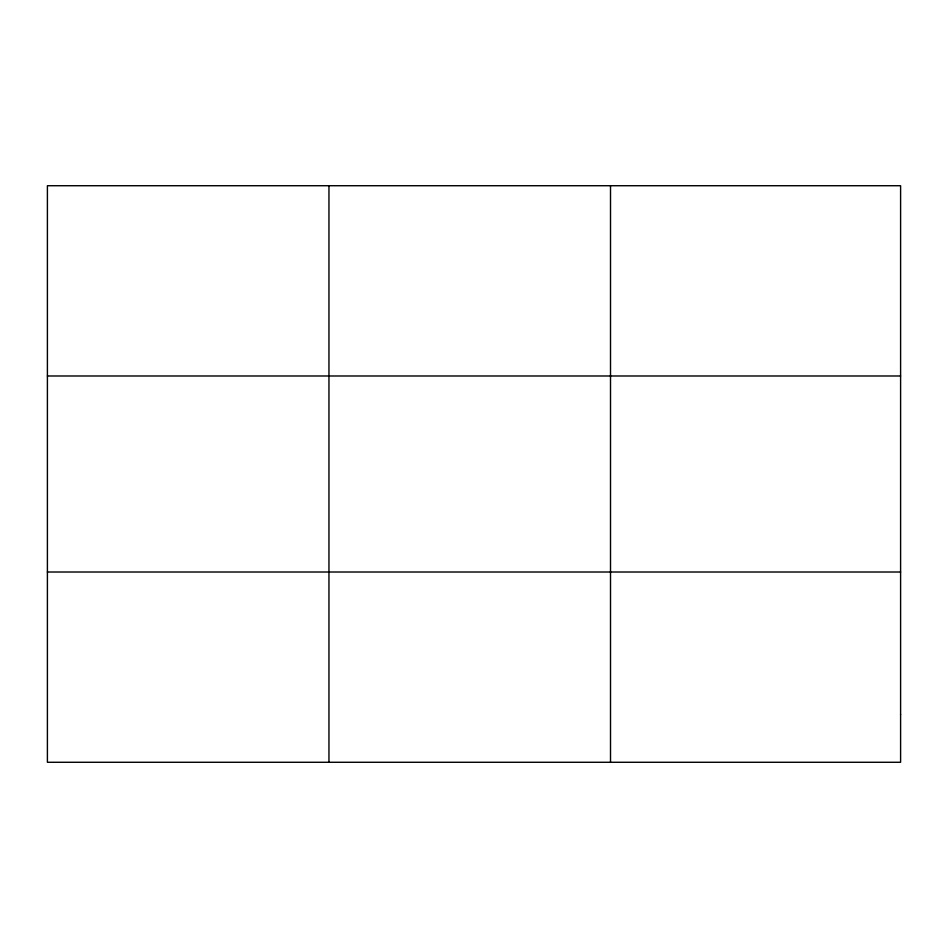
<?xml version="1.0" encoding="UTF-8"?>
<svg xmlns="http://www.w3.org/2000/svg" width="948" height="948" viewBox="0 0 948 948"><rect width="100%" height="100%" fill="white"/><g stroke="black" fill="none" stroke-linecap="round" stroke-linejoin="round"><path stroke-width="1.42" d="M328.956 762.275L328.956 185.725M610.512 762.275L610.512 185.725M47.4 375.989L900.6 375.989M47.4 572.011L900.6 572.011M900.6 714.709L900.6 762.275L47.4 762.275L47.4 185.725L900.6 185.725L900.6 714.709"/></g></svg>
